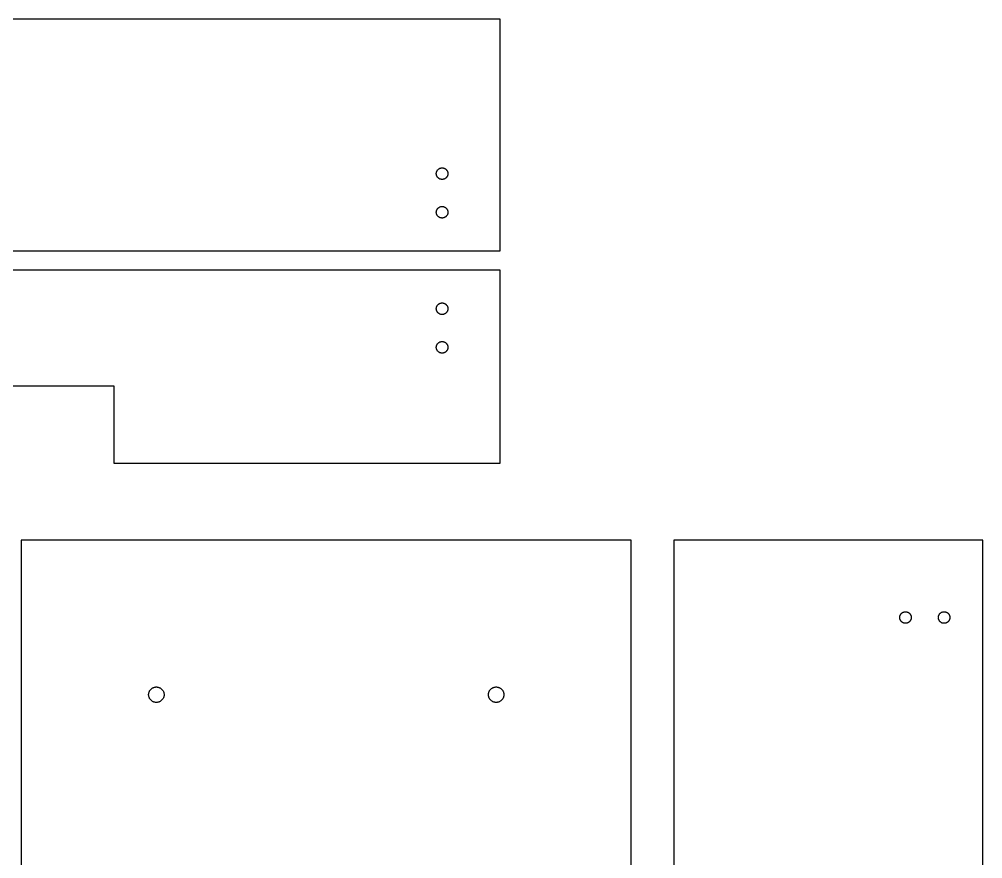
# Model space of a CAD drawing. Header units: metres. Extents: x 0 to 375, y 0 to 435.
# Drawn here: x 125.5 to 375, y 217.5 to 435 of the extents above; entities that cross this region are included whole.
import ezdxf

# ---------------------------------------------------------------- set-up
doc = ezdxf.new("R2010")
doc.units = ezdxf.units.M

msp = doc.modelspace()

# ---------------------------------------------------------------- linework, layer by layer
for p, q in [((250, 435), (0, 435)), ((250, 375), (250, 435)), ((233.5, 395), (233.503, 395.094)), ((233.503, 394.906), (233.5, 395)), ((233.503, 395.094), (233.512, 395.188)), ((233.512, 394.812), (233.503, 394.906)), ((233.512, 395.188), (233.527, 395.281)), ((233.527, 394.719), (233.512, 394.812)), ((233.527, 395.281), (233.547, 395.373)), ((233.547, 394.627), (233.527, 394.719)), ((233.547, 395.373), (233.573, 395.464)), ((233.573, 394.536), (233.547, 394.627)), ((233.573, 395.464), (233.605, 395.552)), ((233.605, 394.448), (233.573, 394.536)), ((233.605, 395.552), (233.643, 395.639)), ((233.643, 394.361), (233.605, 394.448)), ((233.643, 395.639), (233.686, 395.723)), ((233.686, 394.277), (233.643, 394.361)), ((233.686, 395.723), (233.734, 395.804)), ((233.734, 394.196), (233.686, 394.277)), ((233.734, 395.804), (233.786, 395.882)), ((233.786, 395.882), (233.844, 395.956)), ((233.844, 395.956), (233.907, 396.027)), ((233.907, 396.027), (233.973, 396.093)), ((233.973, 396.093), (234.044, 396.156)), ((234.044, 396.156), (234.118, 396.214)), ((234.118, 396.214), (234.196, 396.266)), ((234.196, 396.266), (234.277, 396.314)), ((234.277, 396.314), (234.361, 396.357)), ((234.361, 396.357), (234.448, 396.395)), ((234.448, 396.395), (234.536, 396.427)), ((234.536, 396.427), (234.627, 396.453)), ((234.627, 396.453), (234.719, 396.473)), ((234.719, 396.473), (234.812, 396.488)), ((234.812, 396.488), (234.906, 396.497)), ((234.906, 396.497), (235, 396.5)), ((235, 396.5), (235.094, 396.497)), ((235.094, 396.497), (235.188, 396.488)), ((235.188, 396.488), (235.281, 396.473)), ((235.281, 396.473), (235.373, 396.453)), ((235.373, 396.453), (235.464, 396.427)), ((235.464, 396.427), (235.552, 396.395)), ((235.552, 396.395), (235.639, 396.357)), ((235.639, 396.357), (235.723, 396.314)), ((235.723, 396.314), (235.804, 396.266)), ((235.804, 396.266), (235.882, 396.214)), ((235.882, 396.214), (235.956, 396.156)), ((235.956, 396.156), (236.027, 396.093)), ((236.027, 396.093), (236.093, 396.027)), ((236.093, 396.027), (236.156, 395.956)), ((236.156, 395.956), (236.214, 395.882)), ((236.214, 395.882), (236.266, 395.804)), ((236.266, 395.804), (236.314, 395.723)), ((236.314, 394.277), (236.266, 394.196)), ((236.314, 395.723), (236.357, 395.639)), ((236.357, 394.361), (236.314, 394.277)), ((236.357, 395.639), (236.395, 395.552)), ((236.395, 394.448), (236.357, 394.361)), ((236.395, 395.552), (236.427, 395.464)), ((236.427, 394.536), (236.395, 394.448)), ((236.427, 395.464), (236.453, 395.373)), ((236.453, 394.627), (236.427, 394.536)), ((236.453, 395.373), (236.473, 395.281)), ((236.473, 394.719), (236.453, 394.627)), ((236.473, 395.281), (236.488, 395.188)), ((236.488, 394.812), (236.473, 394.719)), ((236.488, 395.188), (236.497, 395.094)), ((236.497, 394.906), (236.488, 394.812)), ((236.497, 395.094), (236.5, 395)), ((236.5, 395), (236.497, 394.906)), ((233.786, 394.118), (233.734, 394.196)), ((233.844, 394.044), (233.786, 394.118)), ((233.907, 393.973), (233.844, 394.044)), ((233.973, 393.907), (233.907, 393.973)), ((234.044, 393.844), (233.973, 393.907)), ((234.118, 393.786), (234.044, 393.844)), ((234.196, 393.734), (234.118, 393.786)), ((234.277, 393.686), (234.196, 393.734)), ((234.361, 393.643), (234.277, 393.686)), ((234.448, 393.605), (234.361, 393.643)), ((234.536, 393.573), (234.448, 393.605)), ((234.627, 393.547), (234.536, 393.573)), ((234.719, 393.527), (234.627, 393.547)), ((234.812, 393.512), (234.719, 393.527)), ((234.906, 393.503), (234.812, 393.512)), ((235, 393.5), (234.906, 393.503)), ((235.094, 393.503), (235, 393.5)), ((235.188, 393.512), (235.094, 393.503)), ((235.281, 393.527), (235.188, 393.512)), ((235.373, 393.547), (235.281, 393.527)), ((235.464, 393.573), (235.373, 393.547)), ((235.552, 393.605), (235.464, 393.573)), ((235.639, 393.643), (235.552, 393.605)), ((235.723, 393.686), (235.639, 393.643)), ((235.804, 393.734), (235.723, 393.686)), ((235.882, 393.786), (235.804, 393.734)), ((235.956, 393.844), (235.882, 393.786)), ((236.027, 393.907), (235.956, 393.844)), ((236.093, 393.973), (236.027, 393.907)), ((236.156, 394.044), (236.093, 393.973)), ((236.214, 394.118), (236.156, 394.044)), ((236.266, 394.196), (236.214, 394.118)), ((233.5, 385), (233.503, 385.094)), ((233.503, 384.906), (233.5, 385)), ((233.503, 385.094), (233.512, 385.188)), ((233.512, 384.812), (233.503, 384.906)), ((233.512, 385.188), (233.527, 385.281)), ((233.527, 384.719), (233.512, 384.812)), ((233.527, 385.281), (233.547, 385.373)), ((233.547, 384.627), (233.527, 384.719)), ((233.547, 385.373), (233.573, 385.464)), ((233.573, 384.536), (233.547, 384.627)), ((233.573, 385.464), (233.605, 385.552)), ((233.605, 384.448), (233.573, 384.536)), ((233.605, 385.552), (233.643, 385.639)), ((233.643, 384.361), (233.605, 384.448)), ((233.643, 385.639), (233.686, 385.723)), ((233.686, 384.277), (233.643, 384.361)), ((233.686, 385.723), (233.734, 385.804)), ((233.734, 384.196), (233.686, 384.277)), ((233.734, 385.804), (233.786, 385.882)), ((233.786, 385.882), (233.844, 385.956)), ((233.844, 385.956), (233.907, 386.027)), ((233.907, 386.027), (233.973, 386.093)), ((233.973, 386.093), (234.044, 386.156)), ((234.044, 386.156), (234.118, 386.214)), ((234.118, 386.214), (234.196, 386.266)), ((234.196, 386.266), (234.277, 386.314)), ((234.277, 386.314), (234.361, 386.357)), ((234.361, 386.357), (234.448, 386.395)), ((234.448, 386.395), (234.536, 386.427)), ((234.536, 386.427), (234.627, 386.453)), ((234.627, 386.453), (234.719, 386.473)), ((234.719, 386.473), (234.812, 386.488)), ((234.812, 386.488), (234.906, 386.497)), ((234.906, 386.497), (235, 386.5)), ((235, 386.5), (235.094, 386.497)), ((235.094, 386.497), (235.188, 386.488)), ((235.188, 386.488), (235.281, 386.473)), ((235.281, 386.473), (235.373, 386.453)), ((235.373, 386.453), (235.464, 386.427)), ((235.464, 386.427), (235.552, 386.395)), ((235.552, 386.395), (235.639, 386.357)), ((235.639, 386.357), (235.723, 386.314)), ((235.723, 386.314), (235.804, 386.266)), ((235.804, 386.266), (235.882, 386.214)), ((235.882, 386.214), (235.956, 386.156)), ((235.956, 386.156), (236.027, 386.093)), ((236.027, 386.093), (236.093, 386.027)), ((236.093, 386.027), (236.156, 385.956)), ((236.156, 385.956), (236.214, 385.882)), ((236.214, 385.882), (236.266, 385.804)), ((236.266, 385.804), (236.314, 385.723)), ((236.314, 384.277), (236.266, 384.196)), ((236.314, 385.723), (236.357, 385.639)), ((236.357, 384.361), (236.314, 384.277)), ((236.357, 385.639), (236.395, 385.552)), ((236.395, 384.448), (236.357, 384.361)), ((236.395, 385.552), (236.427, 385.464)), ((236.427, 384.536), (236.395, 384.448)), ((236.427, 385.464), (236.453, 385.373)), ((236.453, 384.627), (236.427, 384.536)), ((236.453, 385.373), (236.473, 385.281)), ((236.473, 384.719), (236.453, 384.627)), ((236.473, 385.281), (236.488, 385.188)), ((236.488, 384.812), (236.473, 384.719)), ((236.488, 385.188), (236.497, 385.094)), ((236.497, 384.906), (236.488, 384.812)), ((236.497, 385.094), (236.5, 385)), ((236.5, 385), (236.497, 384.906)), ((233.786, 384.118), (233.734, 384.196)), ((233.844, 384.044), (233.786, 384.118)), ((233.907, 383.973), (233.844, 384.044)), ((233.973, 383.907), (233.907, 383.973)), ((234.044, 383.844), (233.973, 383.907)), ((234.118, 383.786), (234.044, 383.844)), ((234.196, 383.734), (234.118, 383.786)), ((234.277, 383.686), (234.196, 383.734)), ((234.361, 383.643), (234.277, 383.686)), ((234.448, 383.605), (234.361, 383.643)), ((234.536, 383.573), (234.448, 383.605)), ((234.627, 383.547), (234.536, 383.573)), ((234.719, 383.527), (234.627, 383.547)), ((234.812, 383.512), (234.719, 383.527)), ((234.906, 383.503), (234.812, 383.512)), ((235, 383.5), (234.906, 383.503)), ((235.094, 383.503), (235, 383.5)), ((235.188, 383.512), (235.094, 383.503)), ((235.281, 383.527), (235.188, 383.512)), ((235.373, 383.547), (235.281, 383.527)), ((235.464, 383.573), (235.373, 383.547)), ((235.552, 383.605), (235.464, 383.573)), ((235.639, 383.643), (235.552, 383.605)), ((235.723, 383.686), (235.639, 383.643)), ((235.804, 383.734), (235.723, 383.686)), ((235.882, 383.786), (235.804, 383.734)), ((235.956, 383.844), (235.882, 383.786)), ((236.027, 383.907), (235.956, 383.844)), ((236.093, 383.973), (236.027, 383.907)), ((236.156, 384.044), (236.093, 383.973)), ((236.214, 384.118), (236.156, 384.044)), ((236.266, 384.196), (236.214, 384.118)), ((0, 375), (250, 375)), ((250, 370), (0, 370)), ((250, 320), (250, 370)), ((233.5, 360), (233.503, 360.094)), ((233.503, 359.906), (233.5, 360)), ((233.503, 360.094), (233.512, 360.188)), ((233.512, 359.812), (233.503, 359.906)), ((233.512, 360.188), (233.527, 360.281)), ((233.527, 359.719), (233.512, 359.812)), ((233.527, 360.281), (233.547, 360.373)), ((233.547, 359.627), (233.527, 359.719)), ((233.547, 360.373), (233.573, 360.464)), ((233.573, 359.536), (233.547, 359.627)), ((233.573, 360.464), (233.605, 360.552)), ((233.605, 359.448), (233.573, 359.536)), ((233.605, 360.552), (233.643, 360.639)), ((233.643, 359.361), (233.605, 359.448)), ((233.643, 360.639), (233.686, 360.723)), ((233.686, 359.277), (233.643, 359.361)), ((233.686, 360.723), (233.734, 360.804)), ((233.734, 360.804), (233.786, 360.882)), ((233.786, 360.882), (233.844, 360.956)), ((233.844, 360.956), (233.907, 361.027)), ((233.907, 361.027), (233.973, 361.093)), ((233.973, 361.093), (234.044, 361.156)), ((234.044, 361.156), (234.118, 361.214)), ((234.118, 361.214), (234.196, 361.266)), ((234.196, 361.266), (234.277, 361.314)), ((234.277, 361.314), (234.361, 361.357)), ((234.361, 361.357), (234.448, 361.395)), ((234.448, 361.395), (234.536, 361.427)), ((234.536, 361.427), (234.627, 361.453)), ((234.627, 361.453), (234.719, 361.473)), ((234.719, 361.473), (234.812, 361.488)), ((234.812, 361.488), (234.906, 361.497)), ((234.906, 361.497), (235, 361.5)), ((235, 361.5), (235.094, 361.497)), ((235.094, 361.497), (235.188, 361.488)), ((235.188, 361.488), (235.281, 361.473)), ((235.281, 361.473), (235.373, 361.453)), ((235.373, 361.453), (235.464, 361.427)), ((235.464, 361.427), (235.552, 361.395)), ((235.552, 361.395), (235.639, 361.357)), ((235.639, 361.357), (235.723, 361.314)), ((235.723, 361.314), (235.804, 361.266)), ((235.804, 361.266), (235.882, 361.214)), ((235.882, 361.214), (235.956, 361.156)), ((235.956, 361.156), (236.027, 361.093)), ((236.027, 361.093), (236.093, 361.027)), ((236.093, 361.027), (236.156, 360.956)), ((236.156, 360.956), (236.214, 360.882)), ((236.214, 360.882), (236.266, 360.804)), ((236.266, 360.804), (236.314, 360.723)), ((236.314, 360.723), (236.357, 360.639)), ((236.357, 359.361), (236.314, 359.277)), ((236.357, 360.639), (236.395, 360.552)), ((236.395, 359.448), (236.357, 359.361)), ((236.395, 360.552), (236.427, 360.464)), ((236.427, 359.536), (236.395, 359.448)), ((236.427, 360.464), (236.453, 360.373)), ((236.453, 359.627), (236.427, 359.536)), ((236.453, 360.373), (236.473, 360.281)), ((236.473, 359.719), (236.453, 359.627)), ((236.473, 360.281), (236.488, 360.188)), ((236.488, 359.812), (236.473, 359.719)), ((236.488, 360.188), (236.497, 360.094)), ((236.497, 359.906), (236.488, 359.812)), ((236.497, 360.094), (236.5, 360)), ((236.5, 360), (236.497, 359.906)), ((233.734, 359.196), (233.686, 359.277)), ((233.786, 359.118), (233.734, 359.196)), ((233.844, 359.044), (233.786, 359.118)), ((233.907, 358.973), (233.844, 359.044)), ((233.973, 358.907), (233.907, 358.973)), ((234.044, 358.844), (233.973, 358.907)), ((234.118, 358.786), (234.044, 358.844)), ((234.196, 358.734), (234.118, 358.786)), ((234.277, 358.686), (234.196, 358.734)), ((234.361, 358.643), (234.277, 358.686)), ((234.448, 358.605), (234.361, 358.643)), ((234.536, 358.573), (234.448, 358.605)), ((234.627, 358.547), (234.536, 358.573)), ((234.719, 358.527), (234.627, 358.547)), ((234.812, 358.512), (234.719, 358.527)), ((234.906, 358.503), (234.812, 358.512)), ((235, 358.5), (234.906, 358.503)), ((235.094, 358.503), (235, 358.5)), ((235.188, 358.512), (235.094, 358.503)), ((235.281, 358.527), (235.188, 358.512)), ((235.373, 358.547), (235.281, 358.527)), ((235.464, 358.573), (235.373, 358.547)), ((235.552, 358.605), (235.464, 358.573)), ((235.639, 358.643), (235.552, 358.605)), ((235.723, 358.686), (235.639, 358.643)), ((235.804, 358.734), (235.723, 358.686)), ((235.882, 358.786), (235.804, 358.734)), ((235.956, 358.844), (235.882, 358.786)), ((236.027, 358.907), (235.956, 358.844)), ((236.093, 358.973), (236.027, 358.907)), ((236.156, 359.044), (236.093, 358.973)), ((236.214, 359.118), (236.156, 359.044)), ((236.266, 359.196), (236.214, 359.118)), ((236.314, 359.277), (236.266, 359.196)), ((233.5, 350), (233.503, 350.094)), ((233.503, 349.906), (233.5, 350)), ((233.503, 350.094), (233.512, 350.188)), ((233.512, 349.812), (233.503, 349.906)), ((233.512, 350.188), (233.527, 350.281)), ((233.527, 349.719), (233.512, 349.812)), ((233.527, 350.281), (233.547, 350.373)), ((233.547, 349.627), (233.527, 349.719)), ((233.547, 350.373), (233.573, 350.464)), ((233.573, 349.536), (233.547, 349.627)), ((233.573, 350.464), (233.605, 350.552)), ((233.605, 349.448), (233.573, 349.536)), ((233.605, 350.552), (233.643, 350.639)), ((233.643, 349.361), (233.605, 349.448)), ((233.643, 350.639), (233.686, 350.723)), ((233.686, 349.277), (233.643, 349.361)), ((233.686, 350.723), (233.734, 350.804)), ((233.734, 350.804), (233.786, 350.882)), ((233.786, 350.882), (233.844, 350.956)), ((233.844, 350.956), (233.907, 351.027)), ((233.907, 351.027), (233.973, 351.093)), ((233.973, 351.093), (234.044, 351.156)), ((234.044, 351.156), (234.118, 351.214)), ((234.118, 351.214), (234.196, 351.266)), ((234.196, 351.266), (234.277, 351.314)), ((234.277, 351.314), (234.361, 351.357)), ((234.361, 351.357), (234.448, 351.395)), ((234.448, 351.395), (234.536, 351.427)), ((234.536, 351.427), (234.627, 351.453)), ((234.627, 351.453), (234.719, 351.473)), ((234.719, 351.473), (234.812, 351.488)), ((234.812, 351.488), (234.906, 351.497)), ((234.906, 351.497), (235, 351.5)), ((235, 351.5), (235.094, 351.497)), ((235.094, 351.497), (235.188, 351.488)), ((235.188, 351.488), (235.281, 351.473)), ((235.281, 351.473), (235.373, 351.453)), ((235.373, 351.453), (235.464, 351.427)), ((235.464, 351.427), (235.552, 351.395)), ((235.552, 351.395), (235.639, 351.357)), ((235.639, 351.357), (235.723, 351.314)), ((235.723, 351.314), (235.804, 351.266)), ((235.804, 351.266), (235.882, 351.214)), ((235.882, 351.214), (235.956, 351.156)), ((235.956, 351.156), (236.027, 351.093)), ((236.027, 351.093), (236.093, 351.027)), ((236.093, 351.027), (236.156, 350.956)), ((236.156, 350.956), (236.214, 350.882)), ((236.214, 350.882), (236.266, 350.804)), ((236.266, 350.804), (236.314, 350.723)), ((236.314, 350.723), (236.357, 350.639)), ((236.357, 349.361), (236.314, 349.277)), ((236.357, 350.639), (236.395, 350.552)), ((236.395, 349.448), (236.357, 349.361)), ((236.395, 350.552), (236.427, 350.464)), ((236.427, 349.536), (236.395, 349.448)), ((236.427, 350.464), (236.453, 350.373)), ((236.453, 349.627), (236.427, 349.536)), ((236.453, 350.373), (236.473, 350.281)), ((236.473, 349.719), (236.453, 349.627)), ((236.473, 350.281), (236.488, 350.188)), ((236.488, 349.812), (236.473, 349.719)), ((236.488, 350.188), (236.497, 350.094)), ((236.497, 349.906), (236.488, 349.812)), ((236.497, 350.094), (236.5, 350)), ((236.5, 350), (236.497, 349.906)), ((233.734, 349.196), (233.686, 349.277)), ((233.786, 349.118), (233.734, 349.196)), ((233.844, 349.044), (233.786, 349.118)), ((233.907, 348.973), (233.844, 349.044)), ((233.973, 348.907), (233.907, 348.973)), ((234.044, 348.844), (233.973, 348.907)), ((234.118, 348.786), (234.044, 348.844)), ((234.196, 348.734), (234.118, 348.786)), ((234.277, 348.686), (234.196, 348.734)), ((234.361, 348.643), (234.277, 348.686)), ((234.448, 348.605), (234.361, 348.643)), ((234.536, 348.573), (234.448, 348.605)), ((234.627, 348.547), (234.536, 348.573)), ((234.719, 348.527), (234.627, 348.547)), ((234.812, 348.512), (234.719, 348.527)), ((234.906, 348.503), (234.812, 348.512)), ((235, 348.5), (234.906, 348.503)), ((235.094, 348.503), (235, 348.5)), ((235.188, 348.512), (235.094, 348.503)), ((235.281, 348.527), (235.188, 348.512)), ((235.373, 348.547), (235.281, 348.527)), ((235.464, 348.573), (235.373, 348.547)), ((235.552, 348.605), (235.464, 348.573)), ((235.639, 348.643), (235.552, 348.605)), ((235.723, 348.686), (235.639, 348.643)), ((235.804, 348.734), (235.723, 348.686)), ((235.882, 348.786), (235.804, 348.734)), ((235.956, 348.844), (235.882, 348.786)), ((236.027, 348.907), (235.956, 348.844)), ((236.093, 348.973), (236.027, 348.907)), ((236.156, 349.044), (236.093, 348.973)), ((236.214, 349.118), (236.156, 349.044)), ((236.266, 349.196), (236.214, 349.118)), ((236.314, 349.277), (236.266, 349.196)), ((100, 340), (150, 340)), ((150, 340), (150, 320)), ((150, 320), (250, 320)), ((284, 300), (126, 300)), ((126, 300), (126, 0)), ((284, 0), (284, 300)), ((375, 300), (295, 300)), ((295, 300), (295, 0)), ((375, 0), (375, 300)), ((353.5, 280), (353.503, 280.094)), ((353.503, 279.906), (353.5, 280)), ((353.503, 280.094), (353.512, 280.188)), ((353.512, 279.812), (353.503, 279.906)), ((353.512, 280.188), (353.527, 280.281)), ((353.527, 279.719), (353.512, 279.812)), ((353.527, 280.281), (353.547, 280.373)), ((353.547, 279.627), (353.527, 279.719)), ((353.547, 280.373), (353.573, 280.464)), ((353.573, 279.536), (353.547, 279.627)), ((353.573, 280.464), (353.605, 280.552)), ((353.605, 279.448), (353.573, 279.536)), ((353.605, 280.552), (353.643, 280.639)), ((353.643, 279.361), (353.605, 279.448)), ((353.643, 280.639), (353.686, 280.723)), ((353.686, 280.723), (353.734, 280.804)), ((353.734, 280.804), (353.786, 280.882)), ((353.786, 280.882), (353.844, 280.956)), ((353.844, 280.956), (353.907, 281.027)), ((353.907, 281.027), (353.973, 281.093)), ((353.973, 281.093), (354.044, 281.156)), ((354.044, 281.156), (354.118, 281.214)), ((354.118, 281.214), (354.196, 281.266)), ((354.196, 281.266), (354.277, 281.314)), ((354.277, 281.314), (354.361, 281.357)), ((354.361, 281.357), (354.448, 281.395)), ((354.448, 281.395), (354.536, 281.427)), ((354.536, 281.427), (354.627, 281.453)), ((354.627, 281.453), (354.719, 281.473)), ((354.719, 281.473), (354.812, 281.488)), ((354.812, 281.488), (354.906, 281.497)), ((354.906, 281.497), (355, 281.5)), ((355, 281.5), (355.094, 281.497)), ((355.094, 281.497), (355.188, 281.488)), ((355.188, 281.488), (355.281, 281.473)), ((355.281, 281.473), (355.373, 281.453)), ((355.373, 281.453), (355.464, 281.427)), ((355.464, 281.427), (355.552, 281.395)), ((355.552, 281.395), (355.639, 281.357)), ((355.639, 281.357), (355.723, 281.314)), ((355.723, 281.314), (355.804, 281.266)), ((355.804, 281.266), (355.882, 281.214)), ((355.882, 281.214), (355.956, 281.156)), ((355.956, 281.156), (356.027, 281.093)), ((356.027, 281.093), (356.093, 281.027)), ((356.093, 281.027), (356.156, 280.956)), ((356.156, 280.956), (356.214, 280.882)), ((356.214, 280.882), (356.266, 280.804)), ((356.266, 280.804), (356.314, 280.723)), ((356.314, 280.723), (356.357, 280.639)), ((356.357, 280.639), (356.395, 280.552)), ((356.395, 279.448), (356.357, 279.361)), ((356.395, 280.552), (356.427, 280.464)), ((356.427, 279.536), (356.395, 279.448)), ((356.427, 280.464), (356.453, 280.373)), ((356.453, 279.627), (356.427, 279.536)), ((356.453, 280.373), (356.473, 280.281)), ((356.473, 279.719), (356.453, 279.627)), ((356.473, 280.281), (356.488, 280.188)), ((356.488, 279.812), (356.473, 279.719)), ((356.488, 280.188), (356.497, 280.094)), ((356.497, 279.906), (356.488, 279.812)), ((356.497, 280.094), (356.5, 280)), ((356.5, 280), (356.497, 279.906)), ((363.5, 280), (363.503, 280.094)), ((363.503, 279.906), (363.5, 280)), ((363.503, 280.094), (363.512, 280.188)), ((363.512, 279.812), (363.503, 279.906)), ((363.512, 280.188), (363.527, 280.281)), ((363.527, 279.719), (363.512, 279.812)), ((363.527, 280.281), (363.547, 280.373)), ((363.547, 279.627), (363.527, 279.719)), ((363.547, 280.373), (363.573, 280.464)), ((363.573, 279.536), (363.547, 279.627)), ((363.573, 280.464), (363.605, 280.552)), ((363.605, 279.448), (363.573, 279.536)), ((363.605, 280.552), (363.643, 280.639)), ((363.643, 279.361), (363.605, 279.448)), ((363.643, 280.639), (363.686, 280.723)), ((363.686, 280.723), (363.734, 280.804)), ((363.734, 280.804), (363.786, 280.882)), ((363.786, 280.882), (363.844, 280.956)), ((363.844, 280.956), (363.907, 281.027)), ((363.907, 281.027), (363.973, 281.093)), ((363.973, 281.093), (364.044, 281.156)), ((364.044, 281.156), (364.118, 281.214)), ((364.118, 281.214), (364.196, 281.266)), ((364.196, 281.266), (364.277, 281.314)), ((364.277, 281.314), (364.361, 281.357)), ((364.361, 281.357), (364.448, 281.395)), ((364.448, 281.395), (364.536, 281.427)), ((364.536, 281.427), (364.627, 281.453)), ((364.627, 281.453), (364.719, 281.473)), ((364.719, 281.473), (364.812, 281.488)), ((364.812, 281.488), (364.906, 281.497)), ((364.906, 281.497), (365, 281.5)), ((365, 281.5), (365.094, 281.497)), ((365.094, 281.497), (365.188, 281.488)), ((365.188, 281.488), (365.281, 281.473)), ((365.281, 281.473), (365.373, 281.453)), ((365.373, 281.453), (365.464, 281.427)), ((365.464, 281.427), (365.552, 281.395)), ((365.552, 281.395), (365.639, 281.357)), ((365.639, 281.357), (365.723, 281.314)), ((365.723, 281.314), (365.804, 281.266)), ((365.804, 281.266), (365.882, 281.214)), ((365.882, 281.214), (365.956, 281.156)), ((365.956, 281.156), (366.027, 281.093)), ((366.027, 281.093), (366.093, 281.027)), ((366.093, 281.027), (366.156, 280.956)), ((366.156, 280.956), (366.214, 280.882)), ((366.214, 280.882), (366.266, 280.804)), ((366.266, 280.804), (366.314, 280.723)), ((366.314, 280.723), (366.357, 280.639)), ((366.357, 280.639), (366.395, 280.552)), ((366.395, 279.448), (366.357, 279.361)), ((366.395, 280.552), (366.427, 280.464)), ((366.427, 279.536), (366.395, 279.448)), ((366.427, 280.464), (366.453, 280.373)), ((366.453, 279.627), (366.427, 279.536)), ((366.453, 280.373), (366.473, 280.281)), ((366.473, 279.719), (366.453, 279.627)), ((366.473, 280.281), (366.488, 280.188)), ((366.488, 279.812), (366.473, 279.719)), ((366.488, 280.188), (366.497, 280.094)), ((366.497, 279.906), (366.488, 279.812)), ((366.497, 280.094), (366.5, 280)), ((366.5, 280), (366.497, 279.906)), ((353.686, 279.277), (353.643, 279.361)), ((353.734, 279.196), (353.686, 279.277)), ((353.786, 279.118), (353.734, 279.196)), ((353.844, 279.044), (353.786, 279.118)), ((353.907, 278.973), (353.844, 279.044)), ((353.973, 278.907), (353.907, 278.973)), ((354.044, 278.844), (353.973, 278.907)), ((354.118, 278.786), (354.044, 278.844)), ((354.196, 278.734), (354.118, 278.786)), ((354.277, 278.686), (354.196, 278.734)), ((354.361, 278.643), (354.277, 278.686)), ((354.448, 278.605), (354.361, 278.643)), ((354.536, 278.573), (354.448, 278.605)), ((354.627, 278.547), (354.536, 278.573)), ((354.719, 278.527), (354.627, 278.547)), ((354.812, 278.512), (354.719, 278.527)), ((354.906, 278.503), (354.812, 278.512)), ((355, 278.5), (354.906, 278.503)), ((355.094, 278.503), (355, 278.5)), ((355.188, 278.512), (355.094, 278.503)), ((355.281, 278.527), (355.188, 278.512)), ((355.373, 278.547), (355.281, 278.527)), ((355.464, 278.573), (355.373, 278.547)), ((355.552, 278.605), (355.464, 278.573)), ((355.639, 278.643), (355.552, 278.605)), ((355.723, 278.686), (355.639, 278.643)), ((355.804, 278.734), (355.723, 278.686)), ((355.882, 278.786), (355.804, 278.734)), ((355.956, 278.844), (355.882, 278.786)), ((356.027, 278.907), (355.956, 278.844)), ((356.093, 278.973), (356.027, 278.907)), ((356.156, 279.044), (356.093, 278.973)), ((356.214, 279.118), (356.156, 279.044)), ((356.266, 279.196), (356.214, 279.118)), ((356.314, 279.277), (356.266, 279.196)), ((356.357, 279.361), (356.314, 279.277)), ((363.686, 279.277), (363.643, 279.361)), ((363.734, 279.196), (363.686, 279.277)), ((363.786, 279.118), (363.734, 279.196)), ((363.844, 279.044), (363.786, 279.118)), ((363.907, 278.973), (363.844, 279.044)), ((363.973, 278.907), (363.907, 278.973)), ((364.044, 278.844), (363.973, 278.907)), ((364.118, 278.786), (364.044, 278.844)), ((364.196, 278.734), (364.118, 278.786)), ((364.277, 278.686), (364.196, 278.734)), ((364.361, 278.643), (364.277, 278.686)), ((364.448, 278.605), (364.361, 278.643)), ((364.536, 278.573), (364.448, 278.605)), ((364.627, 278.547), (364.536, 278.573)), ((364.719, 278.527), (364.627, 278.547)), ((364.812, 278.512), (364.719, 278.527)), ((364.906, 278.503), (364.812, 278.512)), ((365, 278.5), (364.906, 278.503)), ((365.094, 278.503), (365, 278.5)), ((365.188, 278.512), (365.094, 278.503)), ((365.281, 278.527), (365.188, 278.512)), ((365.373, 278.547), (365.281, 278.527)), ((365.464, 278.573), (365.373, 278.547)), ((365.552, 278.605), (365.464, 278.573)), ((365.639, 278.643), (365.552, 278.605)), ((365.723, 278.686), (365.639, 278.643)), ((365.804, 278.734), (365.723, 278.686)), ((365.882, 278.786), (365.804, 278.734)), ((365.956, 278.844), (365.882, 278.786)), ((366.027, 278.907), (365.956, 278.844)), ((366.093, 278.973), (366.027, 278.907)), ((366.156, 279.044), (366.093, 278.973)), ((366.214, 279.118), (366.156, 279.044)), ((366.266, 279.196), (366.214, 279.118)), ((366.314, 279.277), (366.266, 279.196)), ((366.357, 279.361), (366.314, 279.277)), ((160.625, 261.965), (160.749, 261.984)), ((160.749, 261.984), (160.874, 261.996)), ((160.874, 261.996), (161, 262)), ((161, 262), (161.126, 261.996)), ((161.126, 261.996), (161.251, 261.984)), ((161.251, 261.984), (161.375, 261.965)), ((248.625, 261.965), (248.749, 261.984)), ((248.749, 261.984), (248.874, 261.996)), ((248.874, 261.996), (249, 262)), ((249, 262), (249.126, 261.996)), ((249.126, 261.996), (249.251, 261.984)), ((249.251, 261.984), (249.375, 261.965)), ((159, 260), (159.004, 260.126)), ((159.004, 259.874), (159, 260)), ((159.004, 260.126), (159.016, 260.251)), ((159.016, 259.749), (159.004, 259.874)), ((159.016, 260.251), (159.035, 260.375)), ((159.035, 259.625), (159.016, 259.749)), ((159.035, 260.375), (159.063, 260.497)), ((159.063, 259.503), (159.035, 259.625)), ((159.063, 260.497), (159.098, 260.618)), ((159.098, 259.382), (159.063, 259.503)), ((159.098, 260.618), (159.14, 260.736)), ((159.14, 260.736), (159.19, 260.852)), ((159.19, 260.852), (159.247, 260.964)), ((159.247, 260.964), (159.311, 261.072)), ((159.311, 261.072), (159.382, 261.176)), ((159.382, 261.176), (159.459, 261.275)), ((159.459, 261.275), (159.542, 261.369)), ((159.542, 261.369), (159.631, 261.458)), ((159.631, 261.458), (159.725, 261.541)), ((159.725, 261.541), (159.824, 261.618)), ((159.824, 261.618), (159.928, 261.689)), ((159.928, 261.689), (160.036, 261.753)), ((160.036, 261.753), (160.148, 261.81)), ((160.148, 261.81), (160.264, 261.86)), ((160.264, 261.86), (160.382, 261.902)), ((160.382, 261.902), (160.503, 261.937)), ((160.503, 261.937), (160.625, 261.965)), ((161.375, 261.965), (161.497, 261.937)), ((161.497, 261.937), (161.618, 261.902)), ((161.618, 261.902), (161.736, 261.86)), ((161.736, 261.86), (161.852, 261.81)), ((161.852, 261.81), (161.964, 261.753)), ((161.964, 261.753), (162.072, 261.689)), ((162.072, 261.689), (162.176, 261.618)), ((162.176, 261.618), (162.275, 261.541)), ((162.275, 261.541), (162.369, 261.458)), ((162.369, 261.458), (162.458, 261.369)), ((162.458, 261.369), (162.541, 261.275)), ((162.541, 261.275), (162.618, 261.176)), ((162.618, 261.176), (162.689, 261.072)), ((162.689, 261.072), (162.753, 260.964)), ((162.753, 260.964), (162.81, 260.852)), ((162.81, 260.852), (162.86, 260.736)), ((162.86, 260.736), (162.902, 260.618)), ((162.902, 260.618), (162.937, 260.497)), ((162.937, 259.503), (162.902, 259.382)), ((162.937, 260.497), (162.965, 260.375)), ((162.965, 259.625), (162.937, 259.503)), ((162.965, 260.375), (162.984, 260.251)), ((162.984, 259.749), (162.965, 259.625)), ((162.984, 260.251), (162.996, 260.126)), ((162.996, 259.874), (162.984, 259.749)), ((162.996, 260.126), (163, 260)), ((163, 260), (162.996, 259.874)), ((247, 260), (247.004, 260.126)), ((247.004, 259.874), (247, 260)), ((247.004, 260.126), (247.016, 260.251)), ((247.016, 259.749), (247.004, 259.874)), ((247.016, 260.251), (247.035, 260.375)), ((247.035, 259.625), (247.016, 259.749)), ((247.035, 260.375), (247.063, 260.497)), ((247.063, 259.503), (247.035, 259.625)), ((247.063, 260.497), (247.098, 260.618)), ((247.098, 259.382), (247.063, 259.503)), ((247.098, 260.618), (247.14, 260.736)), ((247.14, 260.736), (247.19, 260.852)), ((247.19, 260.852), (247.247, 260.964)), ((247.247, 260.964), (247.311, 261.072)), ((247.311, 261.072), (247.382, 261.176)), ((247.382, 261.176), (247.459, 261.275)), ((247.459, 261.275), (247.542, 261.369)), ((247.542, 261.369), (247.631, 261.458)), ((247.631, 261.458), (247.725, 261.541)), ((247.725, 261.541), (247.824, 261.618)), ((247.824, 261.618), (247.928, 261.689)), ((247.928, 261.689), (248.036, 261.753)), ((248.036, 261.753), (248.148, 261.81)), ((248.148, 261.81), (248.264, 261.86)), ((248.264, 261.86), (248.382, 261.902)), ((248.382, 261.902), (248.503, 261.937)), ((248.503, 261.937), (248.625, 261.965)), ((249.375, 261.965), (249.497, 261.937)), ((249.497, 261.937), (249.618, 261.902)), ((249.618, 261.902), (249.736, 261.86)), ((249.736, 261.86), (249.852, 261.81)), ((249.852, 261.81), (249.964, 261.753)), ((249.964, 261.753), (250.072, 261.689)), ((250.072, 261.689), (250.176, 261.618)), ((250.176, 261.618), (250.275, 261.541)), ((250.275, 261.541), (250.369, 261.458)), ((250.369, 261.458), (250.458, 261.369)), ((250.458, 261.369), (250.541, 261.275)), ((250.541, 261.275), (250.618, 261.176)), ((250.618, 261.176), (250.689, 261.072)), ((250.689, 261.072), (250.753, 260.964)), ((250.753, 260.964), (250.81, 260.852)), ((250.81, 260.852), (250.86, 260.736)), ((250.86, 260.736), (250.902, 260.618)), ((250.902, 260.618), (250.937, 260.497)), ((250.937, 259.503), (250.902, 259.382)), ((250.937, 260.497), (250.965, 260.375)), ((250.965, 259.625), (250.937, 259.503)), ((250.965, 260.375), (250.984, 260.251)), ((250.984, 259.749), (250.965, 259.625)), ((250.984, 260.251), (250.996, 260.126)), ((250.996, 259.874), (250.984, 259.749)), ((250.996, 260.126), (251, 260)), ((251, 260), (250.996, 259.874)), ((159.14, 259.264), (159.098, 259.382)), ((159.19, 259.148), (159.14, 259.264)), ((159.247, 259.036), (159.19, 259.148)), ((159.311, 258.928), (159.247, 259.036)), ((159.382, 258.824), (159.311, 258.928)), ((159.459, 258.725), (159.382, 258.824)), ((159.542, 258.631), (159.459, 258.725)), ((159.631, 258.542), (159.542, 258.631)), ((159.725, 258.459), (159.631, 258.542)), ((159.824, 258.382), (159.725, 258.459)), ((159.928, 258.311), (159.824, 258.382)), ((160.036, 258.247), (159.928, 258.311)), ((160.148, 258.19), (160.036, 258.247)), ((160.264, 258.14), (160.148, 258.19)), ((160.382, 258.098), (160.264, 258.14)), ((160.503, 258.063), (160.382, 258.098)), ((160.625, 258.035), (160.503, 258.063)), ((160.749, 258.016), (160.625, 258.035)), ((160.874, 258.004), (160.749, 258.016)), ((161, 258), (160.874, 258.004)), ((161.126, 258.004), (161, 258)), ((161.251, 258.016), (161.126, 258.004)), ((161.375, 258.035), (161.251, 258.016)), ((161.497, 258.063), (161.375, 258.035)), ((161.618, 258.098), (161.497, 258.063)), ((161.736, 258.14), (161.618, 258.098)), ((161.852, 258.19), (161.736, 258.14)), ((161.964, 258.247), (161.852, 258.19)), ((162.072, 258.311), (161.964, 258.247)), ((162.176, 258.382), (162.072, 258.311)), ((162.275, 258.459), (162.176, 258.382)), ((162.369, 258.542), (162.275, 258.459)), ((162.458, 258.631), (162.369, 258.542)), ((162.541, 258.725), (162.458, 258.631)), ((162.618, 258.824), (162.541, 258.725)), ((162.689, 258.928), (162.618, 258.824)), ((162.753, 259.036), (162.689, 258.928)), ((162.81, 259.148), (162.753, 259.036)), ((162.86, 259.264), (162.81, 259.148)), ((162.902, 259.382), (162.86, 259.264)), ((247.14, 259.264), (247.098, 259.382)), ((247.19, 259.148), (247.14, 259.264)), ((247.247, 259.036), (247.19, 259.148)), ((247.311, 258.928), (247.247, 259.036)), ((247.382, 258.824), (247.311, 258.928)), ((247.459, 258.725), (247.382, 258.824)), ((247.542, 258.631), (247.459, 258.725)), ((247.631, 258.542), (247.542, 258.631)), ((247.725, 258.459), (247.631, 258.542)), ((247.824, 258.382), (247.725, 258.459)), ((247.928, 258.311), (247.824, 258.382)), ((248.036, 258.247), (247.928, 258.311)), ((248.148, 258.19), (248.036, 258.247)), ((248.264, 258.14), (248.148, 258.19)), ((248.382, 258.098), (248.264, 258.14)), ((248.503, 258.063), (248.382, 258.098)), ((248.625, 258.035), (248.503, 258.063)), ((248.749, 258.016), (248.625, 258.035)), ((248.874, 258.004), (248.749, 258.016)), ((249, 258), (248.874, 258.004)), ((249.126, 258.004), (249, 258)), ((249.251, 258.016), (249.126, 258.004)), ((249.375, 258.035), (249.251, 258.016)), ((249.497, 258.063), (249.375, 258.035)), ((249.618, 258.098), (249.497, 258.063)), ((249.736, 258.14), (249.618, 258.098)), ((249.852, 258.19), (249.736, 258.14)), ((249.964, 258.247), (249.852, 258.19)), ((250.072, 258.311), (249.964, 258.247)), ((250.176, 258.382), (250.072, 258.311)), ((250.275, 258.459), (250.176, 258.382)), ((250.369, 258.542), (250.275, 258.459)), ((250.458, 258.631), (250.369, 258.542)), ((250.541, 258.725), (250.458, 258.631)), ((250.618, 258.824), (250.541, 258.725)), ((250.689, 258.928), (250.618, 258.824)), ((250.753, 259.036), (250.689, 258.928)), ((250.81, 259.148), (250.753, 259.036)), ((250.86, 259.264), (250.81, 259.148)), ((250.902, 259.382), (250.86, 259.264))]:
    msp.add_line(p, q)

doc.saveas('drawing.dxf')
